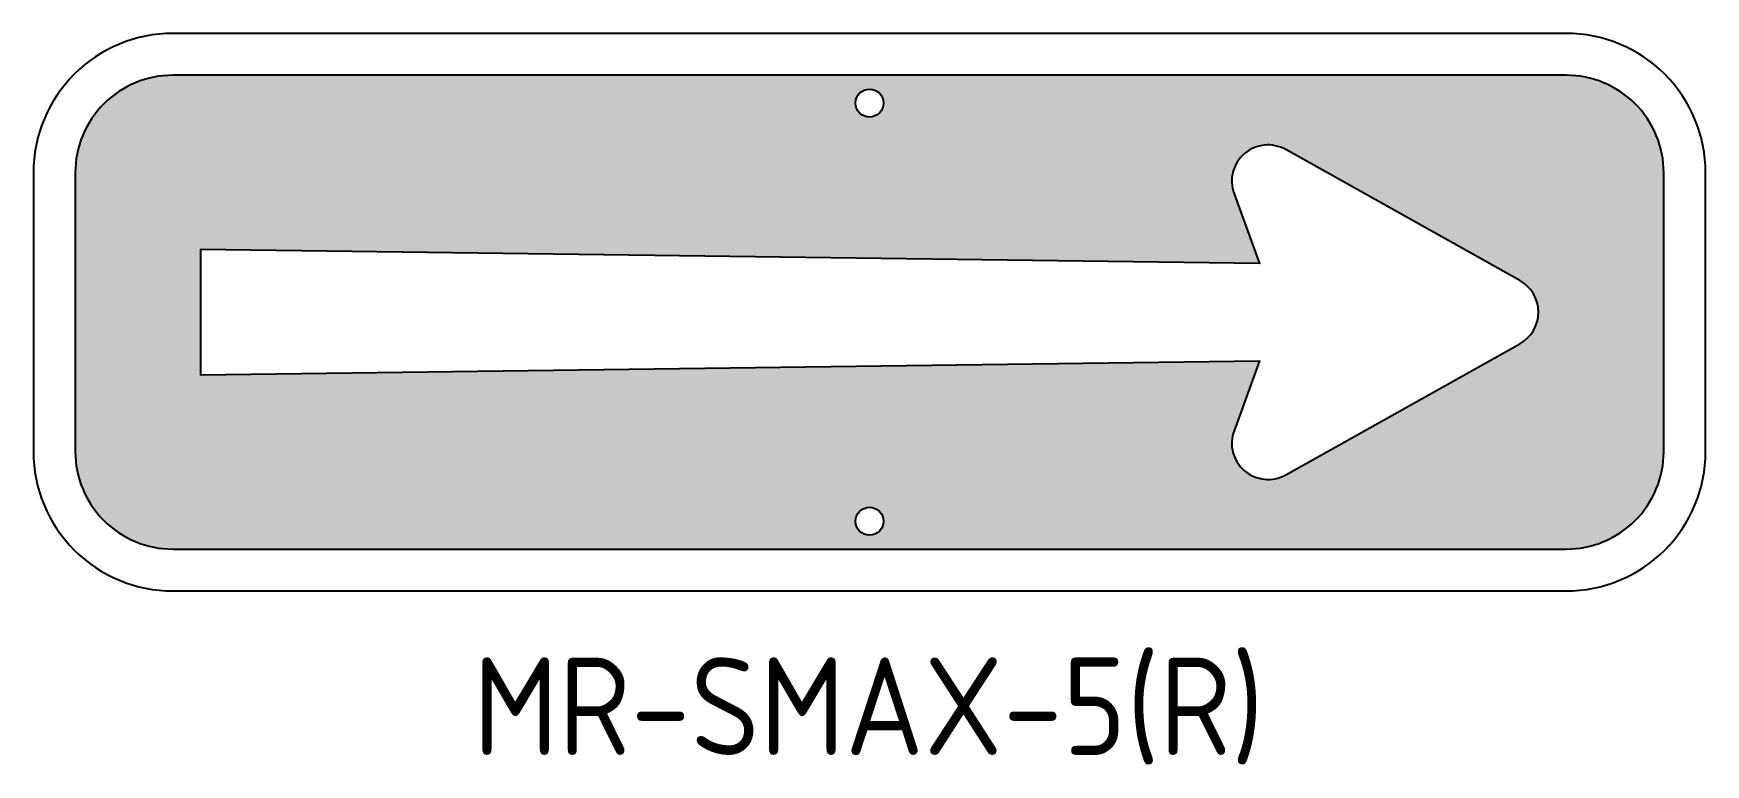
# Model space of a CAD drawing. Header units: millimetres. Extents: x 50.7 to 110.7, y 224 to 250.2.
import ezdxf

# ---------------------------------------------------------------- set-up
doc = ezdxf.new("R2010")
doc.units = ezdxf.units.MM
doc.linetypes.add('CENTERX2', pattern=[101.6, 63.5, -12.7, 12.7, -12.7])
doc.layers.add('BLUE LAYER A.S.1743', color=7, linetype='Continuous', true_color=0x165788)
doc.layers.add('DIM', color=1, linetype='Continuous')
doc.layers.add('L35', color=3, linetype='Continuous')
doc.styles.add('T35', font='isocp2.shx', dxfattribs={"height": 3.5})

msp = doc.modelspace()

# ---------------------------------------------------------------- hatches: boundary and pattern name
at = {"layer": 'BLUE LAYER A.S.1743', "linetype": 'CENTERX2'}
h = msp.add_hatch(color=256, dxfattribs=at)
h.dxf.hatch_style = 1
edge = h.paths.add_edge_path()
edge.add_arc((55.737, 235.218), 3.5, 180, 270)
edge.add_line((55.737, 231.718), (105.737, 231.718))
edge.add_arc((105.737, 235.218), 3.5, 270, 360)
edge.add_line((109.237, 235.218), (109.237, 245.218))
edge.add_arc((105.737, 245.218), 3.5, 0, 90)
edge.add_line((105.737, 248.718), (55.737, 248.718))
edge.add_arc((55.737, 245.218), 3.5, 90, 180)
edge.add_line((52.237, 245.218), (52.237, 235.218))
edge = h.paths.add_edge_path(flags=16)
edge.add_line((93.817, 244.469), (94.737, 241.968))
edge.add_line((94.737, 241.968), (56.737, 242.468))
edge.add_line((56.737, 242.468), (56.737, 237.968))
edge.add_line((56.737, 237.968), (94.737, 238.468))
edge.add_line((94.737, 238.468), (93.817, 235.966))
edge.add_arc((95.037, 235.518), 1.3, 159.80382, 299.22805)
edge.add_line((95.672, 234.383), (104.072, 239.083))
edge.add_arc((103.437, 240.218), 1.3, 299.22805, 420.77195)
edge.add_line((104.072, 241.352), (95.672, 246.052))
edge.add_arc((95.037, 244.918), 1.3, 60.77195, 200.19618)
edge = h.paths.add_edge_path(flags=16)
edge.add_arc((80.737, 247.718), 0.5, 0, 360)
edge = h.paths.add_edge_path(flags=16)
edge.add_arc((80.737, 232.718), 0.5, 0, 360)

# ---------------------------------------------------------------- linework, layer by layer
at = {"layer": 'BLUE LAYER A.S.1743'}
for points in [[(52.237, 235.218, 0.414214), (55.737, 231.718), (105.737, 231.718, 0.414214), (109.237, 235.218), (109.237, 245.218, 0.414214), (105.737, 248.718), (55.737, 248.718, 0.414214), (52.237, 245.218)], [(93.817, 244.469), (94.737, 241.968), (56.737, 242.468), (56.737, 237.968), (94.737, 238.468), (93.817, 235.966, 0.69647), (95.672, 234.383), (104.072, 239.083, 0.586368), (104.072, 241.352), (95.672, 246.052, 0.69647)]]:
    msp.add_lwpolyline(points, format="xyb", close=True, dxfattribs=at)
for centre in [(80.737, 247.718), (80.737, 232.718)]:
    msp.add_circle(centre, 0.5, dxfattribs=at)
at = {"layer": 'L35'}
msp.add_lwpolyline([(50.737, 235.218, 0.414214), (55.737, 230.218), (105.737, 230.218, 0.414214), (110.737, 235.218), (110.737, 245.218, 0.414214), (105.737, 250.218), (55.737, 250.218, 0.414214), (50.737, 245.218)], format="xyb", close=True, dxfattribs=at)

# ---------------------------------------------------------------- texts
at = {"layer": 'DIM', "color": 3, "insert": (80.704, 227.833), "char_height": 3.5, "width": 16.42483, "attachment_point": 2, "style": 'T35'}
msp.add_mtext('MR-SMAX-5(R)', dxfattribs=at)

doc.saveas('drawing.dxf')
